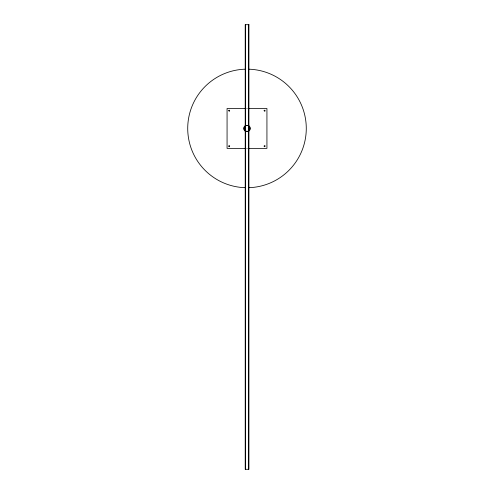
<?xml version="1.0" encoding="UTF-8"?>
<svg xmlns="http://www.w3.org/2000/svg" width="494" height="494" viewBox="0 0 494 494"><rect width="100%" height="100%" fill="white"/><g stroke="black" fill="none" stroke-linecap="round" stroke-linejoin="round"><path stroke-width="0.37" stroke-dasharray="2.47 1.85" d="M246.407 125.538L246.407 125.235A3.26 3.26 0 0 1 247.593 125.235L247.593 125.538M246.463 125.525L247.537 125.525A2.964 2.964 0 0 0 246.463 125.525L246.506 125.519M246.463 125.223L247.537 125.223M246.685 125.791L247.315 125.791M247.303 131.688L247.142 131.694M246.747 125.488L247.303 125.495L246.827 125.482M246.815 125.186L247.303 125.192M246.901 131.404L247.327 131.385L246.438 131.348A2.964 2.964 0 0 0 247.537 131.355L247.086 131.404L247.593 131.04L247.593 131.645A3.26 3.26 0 0 1 246.407 131.645L246.389 131.645M247.062 131.404L246.407 131.04L246.407 131.645L246.914 131.7M246.234 108.507L247.766 108.507M246.234 148.373L247.766 148.373M247.735 131.003A2.668 2.668 0 0 1 246.265 131.003M246.265 125.877A2.668 2.668 0 0 1 247.735 125.877"/><path stroke-width="0.74" d="M245.469 108.507L227.067 108.507L227.067 148.373L245.469 148.373M248.531 108.507L266.933 108.507L266.933 148.373L248.531 148.373M248.624 24.7L248.624 469.3M245.512 24.7L245.512 469.3M248.525 69.179A59.28 59.28 0 0 1 306.28 128.44A59.28 59.28 0 0 1 248.525 187.701M245.475 187.701A59.28 59.28 0 0 1 187.72 128.44A59.28 59.28 0 0 1 245.475 69.179M248.785 125.711A3.26 3.26 0 0 1 248.63 131.262M245.37 131.262A3.26 3.26 0 0 1 245.215 125.711M248.624 125.958A2.964 2.964 0 0 1 248.624 130.922M245.376 130.922A2.964 2.964 0 0 1 245.376 125.958M248.68 126.371A2.668 2.668 0 0 1 248.68 130.509M245.32 130.509A2.668 2.668 0 0 1 245.32 126.371M228.697 110.675C229.766 112.786 230.204 108.81 228.697 110.675M228.697 146.094C229.741 148.206 230.223 144.236 228.697 146.094M264.117 110.675C265.167 112.793 265.661 108.797 264.117 110.675M264.117 146.094C265.136 148.212 265.686 144.223 264.117 146.094M248.92 24.7L245.215 24.7L245.215 469.3L248.92 469.3L248.92 24.7"/></g></svg>
